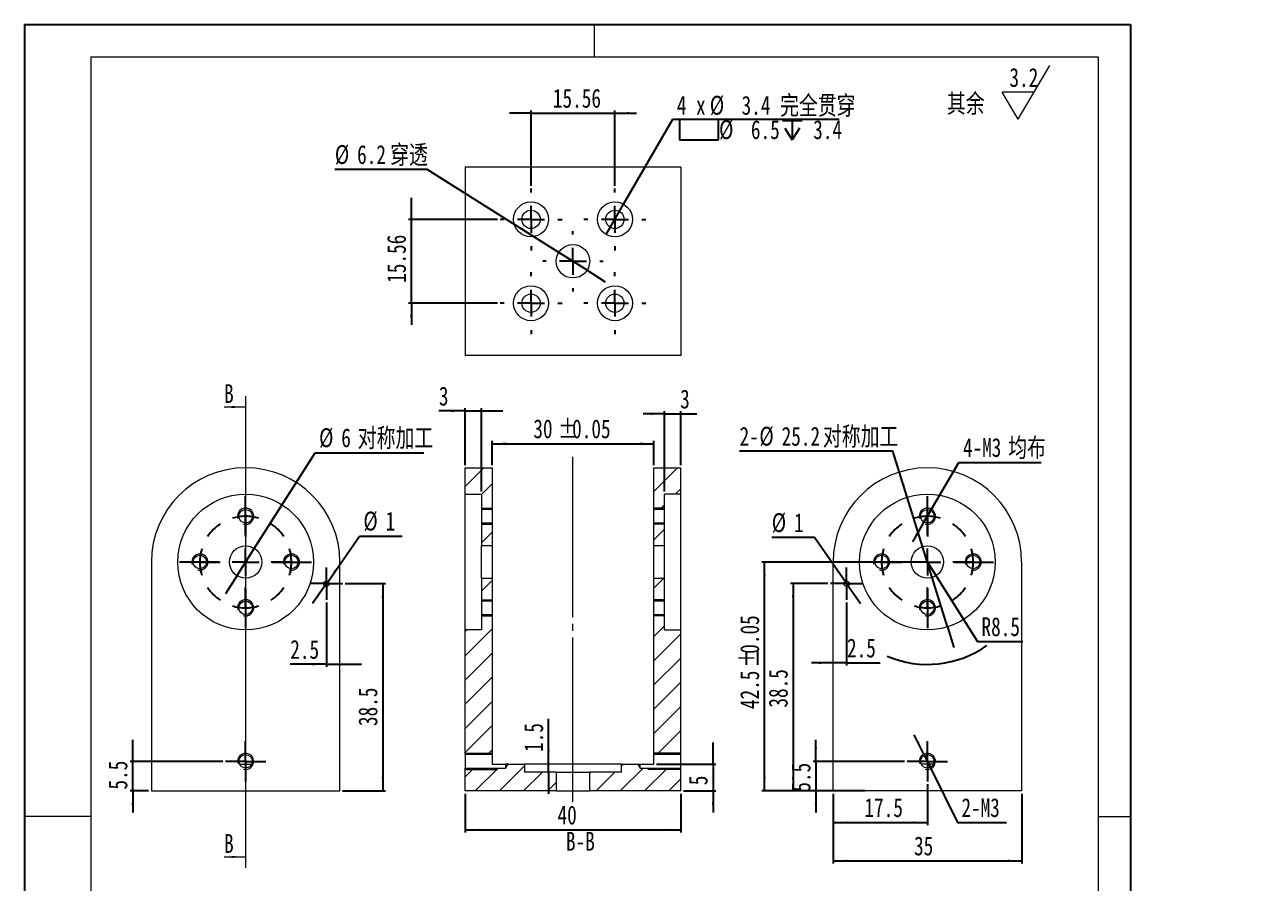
# Model space of a CAD drawing. Header units: millimetres. Extents: x 2 to 230, y 2 to 296.
# Drawn here: x 2.5 to 229.5, y 136.3 to 295.8 of the extents above; entities that cross this region are included whole.
import ezdxf

# ---------------------------------------------------------------- set-up
doc = ezdxf.new("R2010")
doc.units = ezdxf.units.MM
for name, pattern in [('SLD-中心线', [34.29, 30.48, -1.27, 1.27, -1.27]), ('SLD-实线', [0]), ('SLD-虚线', [1.905, 1.27, -0.635])]:
    doc.linetypes.add(name, pattern=pattern)
doc.layers.add('图框', color=7, linetype='SLD-实线')
doc.layers.add('标注层', color=96, linetype='SLD-实线')
doc.layers.add('粗实线', color=7, linetype='SLD-实线', lineweight=15)
doc.styles.add('SLDTEXTSTYLE0', font='HYSWLONGFANGSONG.TTF', dxfattribs={"bigfont": 'bigfont'})
doc.styles.add('SLDTEXTSTYLE3', font='HYSWLONGFANGSONG.TTF')
doc.dimstyles.new('SLDDIMSTYLE0', dxfattribs={"dimtxt": 3.5, "dimasz": 2.6, "dimexe": 0, "dimexo": 0.0625, "dimgap": 0.875, "dimtad": 1, "dimdec": 3, "dimrnd": 1e-09, "dimzin": 12, "dimdsep": 46, "dimtxsty": 'SLDTEXTSTYLE3', "dimsah": 1, "dimcen": 0.09, "dimadec": 0, "dimazin": 3, "dimtfac": 1, "dimtdec": 3, "dimtmove": 0, "dimatfit": 0, "dimfxl": 0, "dimfrac": 2, "dimtolj": 1, "dimtzin": 12, "dimarcsym": 0})
doc.dimstyles.new('SLDDIMSTYLE1', dxfattribs={"dimtxt": 3.5, "dimasz": 2.6, "dimexe": 0, "dimexo": 0.0625, "dimgap": 0.875, "dimtad": 0, "dimtih": 1, "dimtoh": 1, "dimdec": 3, "dimrnd": 1e-09, "dimzin": 12, "dimdsep": 46, "dimtxsty": 'SLDTEXTSTYLE3', "dimsah": 1, "dimcen": 0, "dimadec": 0, "dimazin": 3, "dimtfac": 1, "dimtdec": 3, "dimtmove": 0, "dimatfit": 3, "dimfxl": 0, "dimfrac": 2, "dimtolj": 1, "dimtzin": 12, "dimarcsym": 0})
doc.dimstyles.new('SLDDIMSTYLE2', dxfattribs={"dimtxt": 3.5, "dimasz": 2.6, "dimexe": 0, "dimexo": 0.0625, "dimgap": 0.875, "dimtad": 0, "dimtih": 1, "dimtoh": 1, "dimdec": 3, "dimrnd": 1e-09, "dimzin": 12, "dimdsep": 46, "dimtxsty": 'SLDTEXTSTYLE3', "dimsah": 1, "dimcen": 0, "dimadec": 0, "dimazin": 3, "dimtfac": 1, "dimtdec": 3, "dimtmove": 0, "dimatfit": 3, "dimfxl": 0, "dimfrac": 2, "dimtolj": 1, "dimtzin": 12, "dimarcsym": 0})
doc.dimstyles.new('SLDDIMSTYLE3', dxfattribs={"dimtxt": 3.5, "dimasz": 2.6, "dimexe": 0, "dimexo": 0.0625, "dimgap": 0.875, "dimtad": 1, "dimdec": 3, "dimrnd": 1e-09, "dimzin": 12, "dimdsep": 46, "dimtxsty": 'SLDTEXTSTYLE3', "dimsah": 1, "dimcen": 0.09, "dimadec": 0, "dimazin": 3, "dimtfac": 1, "dimtdec": 3, "dimtofl": 0, "dimtmove": 0, "dimatfit": 3, "dimfxl": 0, "dimfrac": 2, "dimtolj": 1, "dimtzin": 12, "dimarcsym": 0})
doc.dimstyles.new('SLDDIMSTYLE4', dxfattribs={"dimtxt": 3.5, "dimasz": 2.6, "dimexe": 0, "dimexo": 0.0625, "dimgap": 0.875, "dimtad": 0, "dimtih": 1, "dimtoh": 1, "dimdec": 0, "dimrnd": 1e-09, "dimzin": 12, "dimdsep": 46, "dimtxsty": 'SLDTEXTSTYLE3', "dimblk1": 'NONE', "dimsah": 1, "dimcen": 0, "dimadec": 0, "dimazin": 3, "dimtfac": 1, "dimtdec": 3, "dimtmove": 0, "dimatfit": 3, "dimldrblk": 'NONE', "dimfxl": 0, "dimfrac": 2, "dimtolj": 1, "dimtzin": 12, "dimarcsym": 0})
doc.dimstyles.new('SLDDIMSTYLE5', dxfattribs={"dimtxt": 3.5, "dimasz": 2.6, "dimexe": 0, "dimexo": 0.0625, "dimgap": 0.875, "dimtad": 1, "dimrnd": 1e-09, "dimzin": 12, "dimdsep": 46, "dimtxsty": 'SLDTEXTSTYLE3', "dimsah": 1, "dimcen": 0.09, "dimadec": 0, "dimazin": 3, "dimtfac": 1, "dimtmove": 0, "dimatfit": 0, "dimfxl": 0, "dimfrac": 2, "dimtolj": 1, "dimtzin": 12, "dimarcsym": 0})
doc.dimstyles.new('SLDDIMSTYLE6', dxfattribs={"dimtxt": 3.5, "dimasz": 2.6, "dimexe": 0, "dimexo": 0.0625, "dimgap": 0.875, "dimtad": 0, "dimtih": 1, "dimtoh": 1, "dimdec": 3, "dimrnd": 1e-09, "dimzin": 12, "dimdsep": 46, "dimtxsty": 'SLDTEXTSTYLE3', "dimsah": 1, "dimcen": 0, "dimadec": 0, "dimazin": 3, "dimtfac": 1, "dimtdec": 3, "dimtmove": 0, "dimatfit": 3, "dimfxl": 0, "dimfrac": 2, "dimtolj": 1, "dimtzin": 12, "dimarcsym": 0})
doc.dimstyles.new('SLDDIMSTYLE7', dxfattribs={"dimtxt": 3.5, "dimasz": 2.6, "dimexe": 0, "dimexo": 0.0625, "dimgap": 0.875, "dimtad": 0, "dimtih": 1, "dimtoh": 1, "dimdec": 3, "dimrnd": 1e-09, "dimzin": 12, "dimdsep": 46, "dimtxsty": 'SLDTEXTSTYLE3', "dimsah": 1, "dimcen": 0, "dimadec": 0, "dimazin": 3, "dimtfac": 1, "dimtdec": 3, "dimtofl": 0, "dimtmove": 0, "dimatfit": 3, "dimfxl": 0, "dimfrac": 2, "dimtolj": 1, "dimtzin": 12, "dimarcsym": 0})

# ---------------------------------------------------------------- blocks, each defined once
blk = doc.blocks.new('SW_SFSYMBOL_0')
at = {"color": 0, "linetype": 'SLD-实线', "lineweight": 0}
for p, q in [((1.61, -5), (7.51, 5)), ((1.61, -5), (-1.34, 0)), ((4.56, 0), (-1.34, 0))]:
    blk.add_line(p, q, dxfattribs=at)
at = {"color": 0, "linetype": 'Continuous', "lineweight": 0, "insert": (0, 4.51), "char_height": 3.5, "attachment_point": 1, "style": 'SLDTEXTSTYLE3'}
blk.add_mtext('3.2', dxfattribs=at)
blk = doc.blocks.new('_D')
at = {"layer": '标注层'}
for p, q in [((22.6, 159.01), (22.6, 163.01)), ((39.3, 159.01), (22.1, 159.01)), ((22.6, 153.51), (22.6, 159.01)), ((25.55, 153.51), (22.1, 153.51)), ((22.6, 153.51), (22.6, 149.51))]:
    blk.add_line(p, q, dxfattribs=at)
for points in [[(22.6, 159.01), (22.8, 161.61), (22.4, 161.61)], [(22.6, 153.51), (22.4, 150.91), (22.8, 150.91)]]:
    blk.add_solid(points, dxfattribs=at)
at = {"layer": '标注层', "insert": (18.09, 153.77, 0.1), "char_height": 3.5, "attachment_point": 1, "rotation": 90, "style": 'SLDTEXTSTYLE3'}
blk.add_mtext('5.5', dxfattribs=at)
blk = doc.blocks.new('_D_1')
at = {"layer": '标注层'}
for p, q in [((45.16, 198.54), (56.44, 216.31)), ((56.44, 216.31), (76.61, 216.31)), ((41.95, 193.48), (45.16, 198.54)), ((41.95, 193.48), (39.8, 190.1))]:
    blk.add_line(p, q, dxfattribs=at)
for points in [[(45.16, 198.54), (46.72, 200.63), (46.39, 200.84)], [(41.95, 193.48), (40.39, 191.39), (40.72, 191.17)]]:
    blk.add_solid(points, dxfattribs=at)
at = {"layer": '标注层', "char_height": 3.5, "attachment_point": 1}
for s, insert, style in [('%%c', (57.19, 220.84, 0.1), 'SLDTEXTSTYLE3'), ('6', (61.3, 220.83, 0.1), 'SLDTEXTSTYLE3'), ('对\\M+18FCC\\M+189C1\\M+18D48', (64.37, 220.83, 0.1), 'SLDTEXTSTYLE0')]:
    blk.add_mtext(s, dxfattribs=dict(at, insert=insert, style=style))
blk = doc.blocks.new('_D_2')
at = {"layer": '标注层'}
for p, q in [((58.84, 192.42), (64.66, 200.84)), ((64.66, 200.84), (72.6, 200.84)), ((58.27, 191.6), (55.99, 188.31)), ((58.27, 191.6), (58.84, 192.42))]:
    blk.add_line(p, q, dxfattribs=at)
for points in [[(58.84, 192.42), (60.48, 194.44), (60.15, 194.67)], [(58.27, 191.6), (56.63, 189.57), (56.95, 189.35)]]:
    blk.add_solid(points, dxfattribs=at)
at = {"layer": '标注层', "char_height": 3.5, "attachment_point": 1, "style": 'SLDTEXTSTYLE3'}
for s, insert in [('%%c', (65.41, 205.36, 0.1)), ('1', (69.53, 205.35, 0.1))]:
    blk.add_mtext(s, dxfattribs=dict(at, insert=insert))
blk = doc.blocks.new('_D_3')
at = {"layer": '标注层'}
for p, q in [((62.05, 192.01), (69.51, 192.01)), ((69.01, 192.01), (69.01, 153.51)), ((61.55, 153.51), (69.51, 153.51))]:
    blk.add_line(p, q, dxfattribs=at)
for points in [[(69.01, 192.01), (68.81, 189.41), (69.21, 189.41)], [(69.01, 153.51), (69.21, 156.11), (68.81, 156.11)]]:
    blk.add_solid(points, dxfattribs=at)
at = {"layer": '标注层', "insert": (64.49, 165.56, 0.1), "char_height": 3.5, "attachment_point": 1, "rotation": 90, "style": 'SLDTEXTSTYLE3'}
blk.add_mtext('38.5', dxfattribs=at)
blk = doc.blocks.new('_D_4')
at = {"layer": '标注层'}
for p, q in [((58.55, 188.51), (58.55, 176.53)), ((58.55, 177.03), (51.83, 177.03)), ((58.55, 177.03), (61.05, 177.03)), ((61.05, 177.03), (65.05, 177.03))]:
    blk.add_line(p, q, dxfattribs=at)
for points in [[(58.55, 177.03), (55.95, 177.23), (55.95, 176.83)], [(61.05, 177.03), (63.65, 176.83), (63.65, 177.23)]]:
    blk.add_solid(points, dxfattribs=at)
at = {"layer": '标注层', "insert": (51.83, 181.54, 0.1), "char_height": 3.5, "attachment_point": 1, "style": 'SLDTEXTSTYLE3'}
blk.add_mtext('2.5', dxfattribs=at)
blk = doc.blocks.new('SW_CENTERMARKSYMBOL_0')
at = {"layer": '标注层', "color": 0}
for p, q in [((-8.5, 11), (-8.5, 12.25)), ((-8.5, 5), (-8.5, 11)), ((-8.5, 8.5), (-8.5, 11)), ((-8.5, 8.5), (-8.5, 6)), ((-8.5, 6), (-8.5, 4.75)), ((-8.5, 0), (-8.5, 2.5)), ((-13.5, 0), (-19.5, 0)), ((-8.5, 0), (-11, 0)), ((-8.5, 0), (-8.5, -2.5)), ((-8.5, 0), (-6, 0)), ((-2.5, 0), (-3.75, 0)), ((-3.5, 0), (2.5, 0)), ((0, 0), (-2.5, 0)), ((0, 0), (2.5, 0)), ((2.5, 0), (3.75, 0)), ((-19.5, 0), (-20.75, 0)), ((-17, 0), (-19.5, 0)), ((-17, 0), (-14.5, 0)), ((-14.5, 0), (-13.25, 0)), ((-8.5, -6), (-8.5, -4.75)), ((-8.5, -5), (-8.5, -11)), ((-8.5, -8.5), (-8.5, -6)), ((-8.5, -8.5), (-8.5, -11)), ((-8.5, -11), (-8.5, -12.25))]:
    blk.add_line(p, q, dxfattribs=at)
for start, end in [(123.7034, 146.2966), (90, 106.8517), (73.1483, 90), (33.7034, 56.2966), (163.1483, 180), (0, 16.8517), (343.1483, 0), (180, 196.8517), (213.7034, 236.2966), (303.7034, 326.2966), (253.1483, 270), (270, 286.8517)]:
    blk.add_arc((-8.5, 0), 8.5, start, end, dxfattribs=at)
blk = doc.blocks.new('SW_CENTERMARKSYMBOL_1')
at = {"layer": '标注层', "color": 0}
for p, q in [((0, 2.5), (0, 3.75)), ((0, 0), (0, 2.5)), ((-2.5, 0), (-3.75, 0)), ((0, 0), (-2.5, 0)), ((0, 0), (0, -2.5)), ((0, 0), (2.5, 0)), ((2.5, 0), (3.75, 0)), ((0, -2.5), (0, -3.75))]:
    blk.add_line(p, q, dxfattribs=at)
blk = doc.blocks.new('SW_CENTERMARKSYMBOL_2')
at = {"layer": '标注层', "color": 0}
for p, q in [((0, 2.5), (0, 3)), ((0, 0), (0, 2.5)), ((-2.5, 0), (-3, 0)), ((0, 0), (-2.5, 0)), ((0, 0), (0, -2.5)), ((0, 0), (2.5, 0)), ((2.5, 0), (3, 0)), ((0, -2.5), (0, -3))]:
    blk.add_line(p, q, dxfattribs=at)
blk = doc.blocks.new('_D_5')
at = {"layer": '标注层'}
for p, q in [((84.31, 153.01), (84.31, 145.79)), ((124.31, 153.01), (124.31, 145.79)), ((84.31, 146.29), (124.31, 146.29))]:
    blk.add_line(p, q, dxfattribs=at)
for points in [[(84.31, 146.29), (86.91, 146.09), (86.91, 146.49)], [(124.31, 146.29), (121.71, 146.49), (121.71, 146.09)]]:
    blk.add_solid(points, dxfattribs=at)
at = {"layer": '标注层', "insert": (101.44, 150.8, 8.85), "char_height": 3.5, "attachment_point": 1, "style": 'SLDTEXTSTYLE3'}
blk.add_mtext('40', dxfattribs=at)
blk = doc.blocks.new('_D_6')
at = {"layer": '标注层'}
for p, q in [((99.77, 158.51), (99.77, 166.89)), ((99.77, 157.01), (99.77, 158.51)), ((99.77, 157.01), (99.77, 153.01))]:
    blk.add_line(p, q, dxfattribs=at)
for points in [[(99.77, 158.51), (99.97, 161.11), (99.57, 161.11)], [(99.77, 157.01), (99.57, 154.41), (99.97, 154.41)]]:
    blk.add_solid(points, dxfattribs=at)
at = {"layer": '标注层', "insert": (95.26, 160.76, 8.85), "char_height": 3.5, "attachment_point": 1, "rotation": 90, "style": 'SLDTEXTSTYLE3'}
blk.add_mtext('1.5', dxfattribs=at)
blk = doc.blocks.new('_D_7')
at = {"layer": '标注层'}
for p, q in [((89.31, 214.01), (89.31, 218.48)), ((89.31, 217.98), (119.31, 217.98)), ((119.31, 214.01), (119.31, 218.48))]:
    blk.add_line(p, q, dxfattribs=at)
for points in [[(89.31, 217.98), (91.91, 217.78), (91.91, 218.18)], [(119.31, 217.98), (116.71, 218.18), (116.71, 217.78)]]:
    blk.add_solid(points, dxfattribs=at)
at = {"layer": '标注层', "char_height": 3.5, "attachment_point": 1, "style": 'SLDTEXTSTYLE3'}
for s, insert in [('%%p', (101.55, 222.5, 8.85)), ('30', (96.95, 222.49, 8.85)), ('0.05', (104.15, 222.49, 8.85))]:
    blk.add_mtext(s, dxfattribs=dict(at, insert=insert))
blk = doc.blocks.new('_D_8')
at = {"layer": '标注层'}
for p, q in [((121.31, 223.51), (117.31, 223.51)), ((121.31, 209.11), (121.31, 224.01)), ((121.31, 223.51), (124.31, 223.51)), ((124.31, 214.01), (124.31, 224.01)), ((124.31, 223.51), (127.27, 223.51))]:
    blk.add_line(p, q, dxfattribs=at)
for points in [[(121.31, 223.51), (118.71, 223.71), (118.71, 223.31)], [(124.31, 223.51), (126.91, 223.31), (126.91, 223.71)]]:
    blk.add_solid(points, dxfattribs=at)
at = {"layer": '标注层', "insert": (124.2, 228.02, 8.85), "char_height": 3.5, "attachment_point": 1, "style": 'SLDTEXTSTYLE3'}
blk.add_mtext('3', dxfattribs=at)
blk = doc.blocks.new('_D_9')
at = {"layer": '标注层'}
for p, q in [((130.3, 158.51), (130.3, 162.51)), ((119.81, 158.51), (130.8, 158.51)), ((130.3, 158.51), (130.3, 153.51)), ((124.81, 153.51), (130.8, 153.51)), ((130.3, 153.51), (130.3, 149.51))]:
    blk.add_line(p, q, dxfattribs=at)
for points in [[(130.3, 158.51), (130.5, 161.11), (130.1, 161.11)], [(130.3, 153.51), (130.1, 150.91), (130.5, 150.91)]]:
    blk.add_solid(points, dxfattribs=at)
at = {"layer": '标注层', "insert": (125.79, 154.58, 8.85), "char_height": 3.5, "attachment_point": 1, "rotation": 90, "style": 'SLDTEXTSTYLE3'}
blk.add_mtext('5', dxfattribs=at)
blk = doc.blocks.new('_D_10')
at = {"layer": '标注层'}
for p, q in [((84.31, 224.05), (79.42, 224.05)), ((84.31, 214.01), (84.31, 224.55)), ((84.31, 224.05), (87.31, 224.05)), ((87.31, 209.11), (87.31, 224.55)), ((87.31, 224.05), (91.31, 224.05))]:
    blk.add_line(p, q, dxfattribs=at)
for points in [[(84.31, 224.05), (81.71, 224.25), (81.71, 223.85)], [(87.31, 224.05), (89.91, 223.85), (89.91, 224.25)]]:
    blk.add_solid(points, dxfattribs=at)
at = {"layer": '标注层', "insert": (79.42, 228.56, 8.85), "char_height": 3.5, "attachment_point": 1, "style": 'SLDTEXTSTYLE3'}
blk.add_mtext('3', dxfattribs=at)
blk = doc.blocks.new('SW_SYMBOL_HOLE_SPOT')
at = {"layer": '标注层', "color": 0}
for p, q in [((0, 875), (0, 75)), ((1600, 75), (1600, 875)), ((0, 75), (1600, 75))]:
    blk.add_line(p, q, dxfattribs=at)
blk = doc.blocks.new('SW_SYMBOL_HOLE_DEPTH')
at = {"layer": '标注层', "color": 0}
for p, q in [((0, 875), (800, 875)), ((100, 555), (400, 75)), ((400, 875), (400, 75)), ((700, 555), (400, 75))]:
    blk.add_line(p, q, dxfattribs=at)
blk = doc.blocks.new('_D_12')
at = {"layer": '标注层'}
for p, q in [((113.71, 262.43), (122.83, 278.24)), ((122.83, 278.24), (153.73, 278.24)), ((110.46, 256.8), (113.71, 262.43))]:
    blk.add_line(p, q, dxfattribs=at)
blk.add_solid([(113.71, 262.43), (115.18, 264.58), (114.83, 264.78)], dxfattribs=at)
at = {"layer": '标注层', "xscale": 0.004511737089201878, "yscale": 0.004511737089201878, "zscale": 0.004511737089201878}
for name, p in [('SW_SYMBOL_HOLE_SPOT', (124.07, 274.03)), ('SW_SYMBOL_HOLE_DEPTH', (143.21, 274.03))]:
    blk.add_blockref(name, p, dxfattribs=at)
at = {"layer": '标注层', "char_height": 3.5, "attachment_point": 1}
for s, insert, style in [('4 x ', (123.58, 282.54, 8.85), 'SLDTEXTSTYLE3'), ('%%c', (129.71, 282.55, 8.85), 'SLDTEXTSTYLE3'), (' 3.4 \\M+18AAE\\M+19153贯\\M+190FA', (133.82, 282.54, 8.85), 'SLDTEXTSTYLE0'), ('%%c', (131.43, 278.04, 8.85), 'SLDTEXTSTYLE3'), (' 6.5 ', (135.55, 278.02, 8.85), 'SLDTEXTSTYLE3'), (' 3.4', (147.11, 278.02, 8.85), 'SLDTEXTSTYLE3')]:
    blk.add_mtext(s, dxfattribs=dict(at, insert=insert, style=style))
blk = doc.blocks.new('_NONE')
blk = doc.blocks.new('_D_13')
at = {"layer": '标注层'}
for p, q in [((96.53, 279.34), (92.53, 279.34)), ((96.53, 265.87), (96.53, 279.84)), ((96.53, 279.34), (112.08, 279.34)), ((112.08, 265.87), (112.08, 279.84)), ((112.08, 279.34), (116.08, 279.34))]:
    blk.add_line(p, q, dxfattribs=at)
for points in [[(96.53, 279.34), (93.93, 279.54), (93.93, 279.14)], [(112.08, 279.34), (114.68, 279.14), (114.68, 279.54)]]:
    blk.add_solid(points, dxfattribs=at)
at = {"layer": '标注层', "insert": (100.58, 283.85, 8.85), "char_height": 3.5, "attachment_point": 1, "style": 'SLDTEXTSTYLE3'}
blk.add_mtext('15.56', dxfattribs=at)
blk = doc.blocks.new('_D_14')
at = {"layer": '标注层'}
for p, q in [((74.31, 259.62), (74.31, 263.62)), ((90.28, 259.62), (73.81, 259.62)), ((74.31, 244.06), (74.31, 259.62)), ((90.28, 244.06), (73.81, 244.06)), ((74.31, 244.06), (74.31, 240.06))]:
    blk.add_line(p, q, dxfattribs=at)
for points in [[(74.31, 259.62), (74.51, 262.22), (74.11, 262.22)], [(74.31, 244.06), (74.11, 241.46), (74.51, 241.46)]]:
    blk.add_solid(points, dxfattribs=at)
at = {"layer": '标注层', "insert": (69.79, 247.84, 8.85), "char_height": 3.5, "attachment_point": 1, "rotation": 90, "style": 'SLDTEXTSTYLE3'}
blk.add_mtext('15.56', dxfattribs=at)
blk = doc.blocks.new('_D_15')
at = {"layer": '标注层'}
for p, q in [((77.24, 268.88), (60.12, 268.88)), ((101.68, 253.49), (77.24, 268.88)), ((106.93, 250.19), (101.68, 253.49)), ((106.93, 250.19), (110.31, 248.05))]:
    blk.add_line(p, q, dxfattribs=at)
for points in [[(101.68, 253.49), (99.59, 255.04), (99.38, 254.71)], [(106.93, 250.19), (109.02, 248.63), (109.24, 248.97)]]:
    blk.add_solid(points, dxfattribs=at)
at = {"layer": '标注层', "char_height": 3.5, "attachment_point": 1}
for s, insert, style in [('%%c', (60.12, 273.41, 8.85), 'SLDTEXTSTYLE3'), ('6.2', (64.24, 273.4, 8.85), 'SLDTEXTSTYLE3'), ('\\M+190FA\\M+193A7', (70.37, 273.4, 8.85), 'SLDTEXTSTYLE0')]:
    blk.add_mtext(s, dxfattribs=dict(at, insert=insert, style=style))
blk = doc.blocks.new('SW_CENTERMARKSYMBOL_8')
at = {"layer": '标注层', "color": 0}
for p, q in [((0, 5), (0, 5.6)), ((0, 0), (0, 2.5)), ((-5, 0), (-5.6, 0)), ((0, 0), (-2.5, 0)), ((0, 0), (0, -2.5)), ((0, 0), (2.5, 0)), ((5, 0), (5.6, 0)), ((0, -5), (0, -5.6))]:
    blk.add_line(p, q, dxfattribs=at)
blk = doc.blocks.new('SW_CENTERMARKSYMBOL_9')
at = {"layer": '标注层', "color": 0}
for p, q in [((0, 5), (0, 5.75)), ((0, 0), (0, 2.5)), ((-5, 0), (-5.75, 0)), ((0, 0), (-2.5, 0)), ((0, 0), (0, -2.5)), ((0, 0), (2.5, 0)), ((5, 0), (5.75, 0)), ((0, -5), (0, -5.75))]:
    blk.add_line(p, q, dxfattribs=at)
blk = doc.blocks.new('SW_CENTERMARKSYMBOL_10')
at = {"layer": '标注层', "color": 0}
for p, q in [((0, 5), (0, 5.75)), ((0, 0), (0, 2.5)), ((-5, 0), (-5.75, 0)), ((0, 0), (-2.5, 0)), ((0, 0), (0, -2.5)), ((0, 0), (2.5, 0)), ((5, 0), (5.75, 0)), ((0, -5), (0, -5.75))]:
    blk.add_line(p, q, dxfattribs=at)
blk = doc.blocks.new('SW_CENTERMARKSYMBOL_11')
at = {"layer": '标注层', "color": 0}
for p, q in [((0, 5), (0, 5.75)), ((0, 0), (0, 2.5)), ((-5, 0), (-5.75, 0)), ((0, 0), (-2.5, 0)), ((0, 0), (0, -2.5)), ((0, 0), (2.5, 0)), ((5, 0), (5.75, 0)), ((0, -5), (0, -5.75))]:
    blk.add_line(p, q, dxfattribs=at)
blk = doc.blocks.new('SW_CENTERMARKSYMBOL_12')
at = {"layer": '标注层', "color": 0}
for p, q in [((0, 5), (0, 5.75)), ((0, 0), (0, 2.5)), ((-5, 0), (-5.75, 0)), ((0, 0), (-2.5, 0)), ((0, 0), (0, -2.5)), ((0, 0), (2.5, 0)), ((5, 0), (5.75, 0)), ((0, -5), (0, -5.75))]:
    blk.add_line(p, q, dxfattribs=at)
blk = doc.blocks.new('_D_16')
at = {"layer": '标注层'}
for p, q in [((149.39, 159.01), (149.39, 163.01)), ((165.84, 159.01), (148.89, 159.01)), ((149.39, 159.01), (149.39, 153.51)), ((152.09, 153.51), (148.89, 153.51)), ((149.39, 153.51), (149.39, 149.51))]:
    blk.add_line(p, q, dxfattribs=at)
for points in [[(149.39, 159.01), (149.59, 161.61), (149.19, 161.61)], [(149.39, 153.51), (149.19, 150.91), (149.59, 150.91)]]:
    blk.add_solid(points, dxfattribs=at)
at = {"layer": '标注层', "insert": (144.88, 153.38, 0.1), "char_height": 3.5, "attachment_point": 1, "rotation": 90, "style": 'SLDTEXTSTYLE3'}
blk.add_mtext('5.5', dxfattribs=at)
blk = doc.blocks.new('_D_17')
at = {"layer": '标注层'}
for p, q in [((170.09, 154.76), (170.09, 147.16)), ((152.59, 153.01), (152.59, 147.16)), ((152.59, 147.66), (170.09, 147.66))]:
    blk.add_line(p, q, dxfattribs=at)
for points in [[(152.59, 147.66), (155.19, 147.46), (155.19, 147.86)], [(170.09, 147.66), (167.49, 147.86), (167.49, 147.46)]]:
    blk.add_solid(points, dxfattribs=at)
at = {"layer": '标注层', "insert": (158.41, 152.17, 0.1), "char_height": 3.5, "attachment_point": 1, "style": 'SLDTEXTSTYLE3'}
blk.add_mtext('17.5', dxfattribs=at)
blk = doc.blocks.new('_D_18')
at = {"layer": '标注层'}
for p, q in [((152.59, 153.01), (152.59, 140.05)), ((187.59, 153.01), (187.59, 140.05)), ((152.59, 140.55), (187.59, 140.55))]:
    blk.add_line(p, q, dxfattribs=at)
for points in [[(152.59, 140.55), (155.19, 140.35), (155.19, 140.75)], [(187.59, 140.55), (184.99, 140.75), (184.99, 140.35)]]:
    blk.add_solid(points, dxfattribs=at)
at = {"layer": '标注层', "insert": (167.61, 145.06, 0.1), "char_height": 3.5, "attachment_point": 1, "style": 'SLDTEXTSTYLE3'}
blk.add_mtext('35', dxfattribs=at)
blk = doc.blocks.new('_D_19')
at = {"layer": '标注层'}
for p, q in [((170.85, 205.8), (175.95, 214.51)), ((175.95, 214.51), (191.22, 214.51)), ((169.33, 203.21), (170.85, 205.8)), ((169.33, 203.21), (167.31, 199.76))]:
    blk.add_line(p, q, dxfattribs=at)
for points in [[(170.85, 205.8), (172.33, 207.95), (171.99, 208.15)], [(169.33, 203.21), (167.84, 201.07), (168.19, 200.87)]]:
    blk.add_solid(points, dxfattribs=at)
at = {"layer": '标注层', "char_height": 3.5, "attachment_point": 1}
for s, insert, style in [('4-M', (176.7, 219.02, 0.1), 'SLDTEXTSTYLE3'), ('3', (182.02, 219.02, 0.1), 'SLDTEXTSTYLE3'), ('\\M+18BCF\\M+1957A', (185.09, 219.02, 0.1), 'SLDTEXTSTYLE0')]:
    blk.add_mtext(s, dxfattribs=dict(at, insert=insert, style=style))
blk = doc.blocks.new('_D_20')
at = {"layer": '标注层'}
for p, q in [((170.09, 196.01), (174.61, 188.81)), ((174.61, 188.81), (179.38, 181.24)), ((179.38, 181.24), (187.79, 181.24))]:
    blk.add_line(p, q, dxfattribs=at)
blk.add_arc((170.09, 196.01), 19.01, 246.891, 305.5448, dxfattribs=at)
blk.add_solid([(174.61, 188.81), (175.83, 186.51), (176.17, 186.72)], dxfattribs=at)
at = {"layer": '标注层', "insert": (180.13, 185.76, 0.1), "char_height": 3.5, "attachment_point": 1, "style": 'SLDTEXTSTYLE3'}
blk.add_mtext('R8.5', dxfattribs=at)
blk = doc.blocks.new('_D_21')
at = {"layer": '标注层'}
for p, q in [((169.59, 196.01), (139.36, 196.01)), ((139.86, 153.51), (139.86, 196.01)), ((158.56, 153.51), (139.36, 153.51))]:
    blk.add_line(p, q, dxfattribs=at)
for points in [[(139.86, 196.01), (139.66, 193.41), (140.06, 193.41)], [(139.86, 153.51), (140.06, 156.11), (139.66, 156.11)]]:
    blk.add_solid(points, dxfattribs=at)
at = {"layer": '标注层', "char_height": 3.5, "attachment_point": 1, "rotation": 90, "style": 'SLDTEXTSTYLE3'}
for s, insert in [('0.05', (135.35, 178.98, 0.1)), ('%%p', (135.34, 176.38, 0.1)), ('42.5', (135.35, 168.71, 0.1))]:
    blk.add_mtext(s, dxfattribs=dict(at, insert=insert))
blk = doc.blocks.new('_D_22')
at = {"layer": '标注层'}
for p, q in [((163.69, 216.59), (135.22, 216.59)), ((166.35, 208.04), (163.69, 216.59)), ((173.83, 183.98), (166.35, 208.04)), ((173.83, 183.98), (175.01, 180.16))]:
    blk.add_line(p, q, dxfattribs=at)
for points in [[(166.35, 208.04), (165.77, 210.58), (165.39, 210.46)], [(173.83, 183.98), (174.41, 181.43), (174.79, 181.55)]]:
    blk.add_solid(points, dxfattribs=at)
at = {"layer": '标注层', "char_height": 3.5, "attachment_point": 1}
for s, insert, style in [('2-', (135.22, 221.1, 0.1), 'SLDTEXTSTYLE3'), ('%%c', (138.91, 221.12, 0.1), 'SLDTEXTSTYLE3'), ('25.2', (143.03, 221.1, 0.1), 'SLDTEXTSTYLE3'), ('对\\M+18FCC\\M+189C1\\M+18D48', (150.7, 221.1, 0.1), 'SLDTEXTSTYLE0')]:
    blk.add_mtext(s, dxfattribs=dict(at, insert=insert, style=style))
blk = doc.blocks.new('_D_23')
at = {"layer": '标注层'}
for p, q in [((169.43, 160.35), (167.66, 163.95)), ((169.43, 160.35), (170.75, 157.66)), ((170.75, 157.66), (175.66, 147.66)), ((175.66, 147.66), (184.8, 147.66))]:
    blk.add_line(p, q, dxfattribs=at)
for points in [[(169.43, 160.35), (168.46, 162.78), (168.1, 162.6)], [(170.75, 157.66), (171.72, 155.24), (172.07, 155.42)]]:
    blk.add_solid(points, dxfattribs=at)
at = {"layer": '标注层', "char_height": 3.5, "attachment_point": 1, "style": 'SLDTEXTSTYLE3'}
for s, insert in [('2-M', (176.41, 152.17, 0.1)), ('3', (181.74, 152.17, 0.1))]:
    blk.add_mtext(s, dxfattribs=dict(at, insert=insert))
blk = doc.blocks.new('_D_24')
at = {"layer": '标注层'}
for p, q in [((151.59, 192.01), (144.66, 192.01)), ((145.16, 192.01), (145.16, 153.51)), ((152.09, 153.51), (144.66, 153.51))]:
    blk.add_line(p, q, dxfattribs=at)
for points in [[(145.16, 192.01), (144.96, 189.41), (145.36, 189.41)], [(145.16, 153.51), (145.36, 156.11), (144.96, 156.11)]]:
    blk.add_solid(points, dxfattribs=at)
at = {"layer": '标注层', "insert": (140.65, 168.98, 0.1), "char_height": 3.5, "attachment_point": 1, "rotation": 90, "style": 'SLDTEXTSTYLE3'}
blk.add_mtext('38.5', dxfattribs=at)
blk = doc.blocks.new('_D_25')
at = {"layer": '标注层'}
for p, q in [((155.09, 188.51), (155.09, 176.78)), ((152.59, 177.28), (148.59, 177.28)), ((155.09, 177.28), (152.59, 177.28)), ((155.09, 177.28), (161.3, 177.28))]:
    blk.add_line(p, q, dxfattribs=at)
for points in [[(152.59, 177.28), (149.99, 177.48), (149.99, 177.08)], [(155.09, 177.28), (157.69, 177.08), (157.69, 177.48)]]:
    blk.add_solid(points, dxfattribs=at)
at = {"layer": '标注层', "insert": (155.17, 181.8, 0.1), "char_height": 3.5, "attachment_point": 1, "style": 'SLDTEXTSTYLE3'}
blk.add_mtext('2.5', dxfattribs=at)
blk = doc.blocks.new('_D_26')
at = {"layer": '标注层'}
for p, q in [((149.14, 200.55), (141.21, 200.55)), ((154.8, 192.42), (149.14, 200.55)), ((155.37, 191.6), (154.8, 192.42)), ((155.37, 191.6), (157.66, 188.31))]:
    blk.add_line(p, q, dxfattribs=at)
for points in [[(154.8, 192.42), (153.48, 194.67), (153.15, 194.44)], [(155.37, 191.6), (156.69, 189.35), (157.02, 189.58)]]:
    blk.add_solid(points, dxfattribs=at)
at = {"layer": '标注层', "char_height": 3.5, "attachment_point": 1, "style": 'SLDTEXTSTYLE3'}
for s, insert in [('%%c', (141.21, 205.08, 0.1)), ('1', (145.33, 205.06, 0.1))]:
    blk.add_mtext(s, dxfattribs=dict(at, insert=insert))
blk = doc.blocks.new('SW_CENTERMARKSYMBOL_13')
at = {"layer": '标注层', "color": 0}
for p, q in [((8.5, 11), (8.5, 12.25)), ((8.5, 5), (8.5, 11)), ((8.5, 8.5), (8.5, 11)), ((8.5, 8.5), (8.5, 6)), ((8.5, 6), (8.5, 4.75)), ((8.5, 0), (8.5, 2.5)), ((-2.5, 0), (-3.75, 0)), ((0, 0), (-2.5, 0)), ((3.5, 0), (-2.5, 0)), ((0, 0), (2.5, 0)), ((2.5, 0), (3.75, 0)), ((8.5, 0), (6, 0)), ((8.5, 0), (11, 0)), ((8.5, 0), (8.5, -2.5)), ((13.5, 0), (19.5, 0)), ((14.5, 0), (13.25, 0)), ((17, 0), (14.5, 0)), ((17, 0), (19.5, 0)), ((19.5, 0), (20.75, 0)), ((8.5, -6), (8.5, -4.75)), ((8.5, -5), (8.5, -11)), ((8.5, -8.5), (8.5, -6)), ((8.5, -8.5), (8.5, -11)), ((8.5, -11), (8.5, -12.25))]:
    blk.add_line(p, q, dxfattribs=at)
for start, end in [(123.7034, 146.2966), (90, 106.8517), (73.1483, 90), (33.7034, 56.2966), (163.1483, 180), (360, 16.8517), (180, 196.8517), (343.1483, 360), (213.7034, 236.2966), (303.7034, 326.2966), (253.1483, 270), (270, 286.8517)]:
    blk.add_arc((8.5, 0), 8.5, start, end, dxfattribs=at)
blk = doc.blocks.new('SW_CENTERMARKSYMBOL_14')
at = {"layer": '标注层', "color": 0}
for p, q in [((0, 2.5), (0, 3.75)), ((0, 0), (0, 2.5)), ((-2.5, 0), (-3.75, 0)), ((0, 0), (-2.5, 0)), ((0, 0), (2.5, 0)), ((0, 0), (0, -2.5)), ((2.5, 0), (3.75, 0)), ((0, -2.5), (0, -3.75))]:
    blk.add_line(p, q, dxfattribs=at)
blk = doc.blocks.new('SW_CENTERMARKSYMBOL_15')
at = {"layer": '标注层', "color": 0}
for p, q in [((0, 2.5), (0, 3)), ((0, 0), (0, 2.5)), ((-2.5, 0), (-3, 0)), ((0, 0), (-2.5, 0)), ((0, 0), (2.5, 0)), ((0, 0), (0, -2.5)), ((2.5, 0), (3, 0)), ((0, -2.5), (0, -3))]:
    blk.add_line(p, q, dxfattribs=at)

msp = doc.modelspace()

# ---------------------------------------------------------------- hatches: boundary and pattern name
at = {"linetype": 'SLD-实线', "lineweight": 0}
h = msp.add_hatch(dxfattribs=at)
h.set_pattern_fill('ANSI31', style=0)
h.paths.add_polyline_path([(84.3066, 213.5082), (84.3066, 208.6082), (87.3066, 208.6082), (87.3066, 205.7582), (89.3066, 205.7582), (89.3066, 213.5082)], flags=0)
h = msp.add_hatch(dxfattribs=at)
h.set_pattern_fill('ANSI31', style=0)
h.paths.add_polyline_path([(124.3066, 213.5082), (119.3066, 213.5082), (119.3066, 205.7582), (121.3066, 205.7582), (121.3066, 208.6082), (124.3066, 208.6082)], flags=0)
h = msp.add_hatch(dxfattribs=at)
h.set_pattern_fill('ANSI31', style=0)
h.paths.add_polyline_path([(87.3066, 199.0082), (89.3066, 199.0082), (89.3066, 203.2582), (87.3066, 203.2582)], flags=0)
h = msp.add_hatch(dxfattribs=at)
h.set_pattern_fill('ANSI31', style=0)
h.paths.add_polyline_path([(119.3066, 199.0082), (121.3066, 199.0082), (121.3066, 203.2582), (119.3066, 203.2582)], flags=0)
h = msp.add_hatch(dxfattribs=at)
h.set_pattern_fill('ANSI31', style=0)
h.paths.add_polyline_path([(89.3066, 193.0082), (87.3066, 193.0082), (87.3066, 188.7582), (89.3066, 188.7582)], flags=0)
h = msp.add_hatch(dxfattribs=at)
h.set_pattern_fill('ANSI31', style=0)
h.paths.add_polyline_path([(121.3066, 193.0082), (119.3066, 193.0082), (119.3066, 188.7582), (121.3066, 188.7582)], flags=0)
h = msp.add_hatch(dxfattribs=at)
h.set_pattern_fill('ANSI31', style=0)
h.paths.add_polyline_path([(89.3066, 186.2582), (87.3066, 186.2582), (87.3066, 183.4082), (84.3066, 183.4082), (84.3066, 160.2582), (89.3066, 160.2582)], flags=0)
h = msp.add_hatch(dxfattribs=at)
h.set_pattern_fill('ANSI31', style=0)
h.paths.add_polyline_path([(124.3066, 183.4082), (121.3066, 183.4082), (121.3066, 186.2582), (119.3066, 186.2582), (119.3066, 160.2582), (124.3066, 160.2582)], flags=0)
h = msp.add_hatch(dxfattribs=at)
h.set_pattern_fill('ANSI31', style=0)
h.paths.add_polyline_path([(101.2066, 153.5082), (101.2066, 157.0082), (95.3066, 157.0082), (95.3066, 158.5082), (92.2572, 158.5082), (91.8066, 157.7582), (84.3066, 157.7582), (84.3066, 153.5082)], flags=0)
h = msp.add_hatch(dxfattribs=at)
h.set_pattern_fill('ANSI31', style=0)
h.paths.add_polyline_path([(113.3066, 158.5082), (113.3066, 157.0082), (107.4066, 157.0082), (107.4066, 153.5082), (124.3066, 153.5082), (124.3066, 157.7582), (116.8066, 157.7582), (116.3559, 158.5082)], flags=0)

# ---------------------------------------------------------------- linework, layer by layer
at = {"color": 7, "linetype": 'SLD-实线', "lineweight": 15}
for p, q in [((124.3066, 269.338), (84.3066, 269.338)), ((84.3066, 269.338), (84.3066, 234.338)), ((124.3066, 269.338), (124.3066, 234.338)), ((124.3066, 234.338), (84.3066, 234.338)), ((84.3066, 213.5082), (89.3066, 213.5082)), ((84.3066, 208.6082), (84.3066, 213.5082)), ((89.3066, 213.5082), (89.3066, 205.7582)), ((119.3066, 213.5082), (124.3066, 213.5082)), ((119.3066, 205.7582), (119.3066, 213.5082)), ((124.3066, 208.6082), (124.3066, 213.5082)), ((84.3066, 208.6082), (87.3066, 208.6082)), ((84.3066, 183.4082), (84.3066, 208.6082)), ((87.3066, 208.6082), (87.3066, 205.7582)), ((124.3066, 208.6082), (121.3066, 208.6082)), ((121.3066, 205.7582), (121.3066, 208.6082)), ((124.3066, 183.4082), (124.3066, 208.6082)), ((89.3066, 205.7582), (87.3066, 205.7582)), ((87.3066, 205.7582), (87.3066, 203.2582)), ((89.3066, 205.7582), (89.3066, 203.2582)), ((121.3066, 205.7582), (119.3066, 205.7582)), ((119.3066, 203.2582), (119.3066, 205.7582)), ((121.3066, 203.2582), (121.3066, 205.7582)), ((87.3066, 203.2582), (89.3066, 203.2582)), ((87.3066, 203.2582), (87.3066, 199.0082)), ((89.3066, 203.2582), (89.3066, 199.0082)), ((119.3066, 203.2582), (121.3066, 203.2582)), ((119.3066, 199.0082), (119.3066, 203.2582)), ((121.3066, 199.0082), (121.3066, 203.2582)), ((89.3066, 199.0082), (87.3066, 199.0082)), ((87.3066, 193.0082), (87.3066, 199.0082)), ((89.3066, 199.0082), (89.3066, 193.0082)), ((121.3066, 199.0082), (119.3066, 199.0082)), ((119.3066, 193.0082), (119.3066, 199.0082)), ((121.3066, 193.0082), (121.3066, 199.0082)), ((26.0546, 196.0082), (26.0546, 153.5082)), ((61.0546, 153.5082), (61.0546, 196.0082)), ((152.5882, 153.5082), (152.5882, 196.0082)), ((187.5882, 196.0082), (187.5882, 153.5082)), ((87.3066, 193.0082), (89.3066, 193.0082)), ((87.3066, 193.0082), (87.3066, 188.7582)), ((89.3066, 193.0082), (89.3066, 188.7582)), ((119.3066, 188.7582), (119.3066, 193.0082)), ((119.3066, 193.0082), (121.3066, 193.0082)), ((121.3066, 188.7582), (121.3066, 193.0082)), ((89.3066, 188.7582), (87.3066, 188.7582)), ((87.3066, 188.7582), (87.3066, 186.2582)), ((89.3066, 188.7582), (89.3066, 186.2582)), ((121.3066, 188.7582), (119.3066, 188.7582)), ((119.3066, 186.2582), (119.3066, 188.7582)), ((121.3066, 186.2582), (121.3066, 188.7582)), ((87.3066, 186.2582), (87.3066, 183.4082)), ((87.3066, 186.2582), (89.3066, 186.2582)), ((89.3066, 186.2582), (89.3066, 160.2582)), ((119.3066, 186.2582), (121.3066, 186.2582)), ((119.3066, 160.2582), (119.3066, 186.2582)), ((121.3066, 183.4082), (121.3066, 186.2582)), ((87.3066, 183.4082), (84.3066, 183.4082)), ((84.3066, 160.2582), (84.3066, 183.4082)), ((121.3066, 183.4082), (124.3066, 183.4082)), ((124.3066, 160.2582), (124.3066, 183.4082)), ((89.3066, 160.2582), (84.3066, 160.2582)), ((84.3066, 160.2582), (84.3066, 157.7582)), ((89.3066, 160.2582), (89.3066, 158.5082)), ((119.3066, 158.5082), (119.3066, 160.2582)), ((124.3066, 160.2582), (119.3066, 160.2582)), ((124.3066, 157.7582), (124.3066, 160.2582)), ((84.3066, 157.7582), (91.8066, 157.7582)), ((84.3066, 153.5082), (84.3066, 157.7582)), ((89.3066, 158.5082), (91.8066, 158.5082)), ((91.8066, 157.7582), (92.2572, 158.5082)), ((91.8066, 158.5082), (91.8066, 157.7582)), ((92.2572, 158.5082), (95.3066, 158.5082)), ((95.3066, 158.5082), (95.3066, 157.0082)), ((113.3066, 158.5082), (95.3066, 158.5082)), ((101.2066, 157.0082), (95.3066, 157.0082)), ((101.2066, 157.0082), (101.2066, 153.5082)), ((101.2066, 157.0082), (107.4066, 157.0082)), ((107.4066, 153.5082), (107.4066, 157.0082)), ((113.3066, 157.0082), (107.4066, 157.0082)), ((113.3066, 157.0082), (113.3066, 158.5082)), ((113.3066, 158.5082), (116.3559, 158.5082)), ((116.3559, 158.5082), (116.8066, 157.7582)), ((116.8066, 157.7582), (116.8066, 158.5082)), ((116.8066, 158.5082), (119.3066, 158.5082)), ((116.8066, 157.7582), (124.3066, 157.7582)), ((124.3066, 153.5082), (124.3066, 157.7582)), ((26.0546, 153.5082), (61.0546, 153.5082)), ((101.2066, 153.5082), (84.3066, 153.5082)), ((101.2066, 153.5082), (107.4066, 153.5082)), ((124.3066, 153.5082), (107.4066, 153.5082)), ((187.5882, 153.5082), (152.5882, 153.5082))]:
    msp.add_line(p, q, dxfattribs=at)
at = {"color": 7, "linetype": 'SLD-实线', "lineweight": 0}
for p, q in [((39.5546, 224.7911), (43.5546, 224.7911)), ((43.5546, 226.7911), (43.5546, 139.2693)), ((87.3066, 206.0082), (89.3066, 206.0082)), ((121.3066, 206.0082), (119.3066, 206.0082)), ((87.3066, 203.0082), (89.3066, 203.0082)), ((121.3066, 203.0082), (119.3066, 203.0082)), ((87.3066, 189.0082), (89.3066, 189.0082)), ((121.3066, 189.0082), (119.3066, 189.0082)), ((87.3066, 186.0082), (89.3066, 186.0082)), ((121.3066, 186.0082), (119.3066, 186.0082)), ((84.3066, 160.5082), (89.3066, 160.5082)), ((124.3066, 160.5082), (119.3066, 160.5082)), ((84.3066, 157.5082), (90.3066, 157.5082)), ((90.3066, 157.5082), (90.3066, 157.7582)), ((118.3066, 157.5082), (118.3066, 157.7582)), ((124.3066, 157.5082), (118.3066, 157.5082)), ((39.5546, 141.2693), (43.5546, 141.2693))]:
    msp.add_line(p, q, dxfattribs=at)
at = {"color": 7, "linetype": 'SLD-实线', "lineweight": 15}
for centre, radius in [((96.5284, 259.6162), 3.25), ((96.5284, 259.6162), 1.7), ((112.0847, 259.6162), 3.25), ((112.0847, 259.6162), 1.7), ((104.3066, 251.838), 3.1), ((96.5284, 244.0598), 3.25), ((96.5284, 244.0598), 1.7), ((112.0847, 244.0598), 3.25), ((112.0847, 244.0598), 1.7), ((43.5546, 196.0082), 12.6), ((170.0882, 196.0082), 12.6), ((43.5546, 204.5082), 1.25), ((170.0882, 204.5082), 1.25), ((43.5546, 196.0082), 3), ((170.0882, 196.0082), 3), ((35.0546, 196.0082), 1.25), ((52.0546, 196.0082), 1.25), ((161.5882, 196.0082), 1.25), ((178.5882, 196.0082), 1.25), ((58.5546, 192.0082), 0.5), ((155.0882, 192.0082), 0.5), ((43.5546, 187.5082), 1.25), ((170.0882, 187.5082), 1.25), ((43.5546, 159.0082), 1.25), ((170.0882, 159.0082), 1.25)]:
    msp.add_circle(centre, radius, dxfattribs=at)
for centre in [(43.5546, 196.0082), (170.0882, 196.0082)]:
    msp.add_arc(centre, 17.5, 0, 180, dxfattribs=at)
at = {"color": 7, "linetype": 'SLD-实线', "lineweight": 0}
for centre in [(43.5546, 204.5082), (170.0882, 204.5082), (35.0546, 196.0082), (52.0546, 196.0082), (161.5882, 196.0082), (178.5882, 196.0082), (43.5546, 187.5082), (170.0882, 187.5082), (43.5546, 159.0082), (170.0882, 159.0082)]:
    msp.add_arc(centre, 1.5, 255, 195, dxfattribs=at)
at = {"color": 7, "linetype": 'SLD-虚线', "lineweight": 0}
for centre in [(43.5546, 204.5082), (170.0882, 204.5082), (35.0546, 196.0082), (52.0546, 196.0082), (161.5882, 196.0082), (178.5882, 196.0082), (43.5546, 187.5082), (170.0882, 187.5082)]:
    msp.add_arc(centre, 1.5, 255, 195, dxfattribs=at)
at = {"color": 7, "linetype": 'SLD-实线', "lineweight": 15}
for points, knots in [([(42.409, 158.5082), (42.5913, 158.5082), (42.7745, 158.5082), (43.0582, 158.5082), (43.1547, 158.5082), (43.3527, 158.5082), (43.457, 158.5082), (43.6631, 158.5082), (43.7645, 158.5082), (43.9629, 158.5082), (44.0578, 158.5082), (44.3383, 158.5082), (44.5197, 158.5082), (44.7003, 158.5082)], [0, 0, 0, 0, 0.25, 0.25, 0.375, 0.375, 0.5, 0.5, 0.625, 0.625, 0.75, 0.75, 1, 1, 1, 1]), ([(92.2572, 158.5082), (92.2572, 158.5082), (92.2369, 158.5082), (92.1744, 158.5082), (92.1342, 158.5082), (92.0046, 158.5082), (91.9064, 158.5082), (91.8066, 158.5082)], [0, 0, 0, 0, 0.25, 0.25, 0.5, 0.5, 1, 1, 1, 1]), ([(116.3559, 158.5082), (116.3559, 158.5082), (116.3762, 158.5082), (116.4387, 158.5082), (116.4789, 158.5082), (116.6085, 158.5082), (116.7067, 158.5082), (116.8066, 158.5082)], [0, 0, 0, 0, 0.25, 0.25, 0.5, 0.5, 1, 1, 1, 1]), ([(171.2338, 158.5082), (171.0515, 158.5082), (170.8682, 158.5082), (170.5846, 158.5082), (170.4881, 158.5082), (170.2901, 158.5082), (170.1858, 158.5082), (169.9797, 158.5082), (169.8782, 158.5082), (169.6799, 158.5082), (169.585, 158.5082), (169.3045, 158.5082), (169.1231, 158.5082), (168.9425, 158.5082)], [0, 0, 0, 0, 0.25, 0.25, 0.375, 0.375, 0.5, 0.5, 0.625, 0.625, 0.75, 0.75, 1, 1, 1, 1])]:
    msp.add_open_spline(points, degree=3, knots=knots, dxfattribs=at)
at = {"color": 7, "linetype": 'SLD-实线', "lineweight": 0}
for points in [[(43.5546, 224.7911), (40.9546, 224.9911), (40.9546, 224.5911)], [(43.5546, 141.2693), (40.9546, 141.4693), (40.9546, 141.0693)]]:
    msp.add_solid(points, dxfattribs=at)
at = {"layer": '图框'}
for p, q in [((2.5, 295.8), (207.8, 295.8)), ((2.5, 295.8), (2.5, 1.5)), ((207.8, 295.8), (207.8, 1.5))]:
    msp.add_line(p, q, dxfattribs=at)
at = {"layer": '标注层', "linetype": 'SLD-中心线', "lineweight": 0}
msp.add_line((104.3066, 151.5082), (104.3066, 215.5082), dxfattribs=at)
at = {"layer": '粗实线'}
for p, q in [((108.3, 289.8), (108.3, 295.8)), ((14.8, 289.8), (201.8, 289.8)), ((14.8, 289.8), (14.8, 7.8)), ((201.8, 289.8), (201.8, 7.8)), ((14.8, 148.8), (2.5, 148.8)), ((201.8, 148.8), (207.8, 148.8))]:
    msp.add_line(p, q, dxfattribs=at)

# ---------------------------------------------------------------- block references
at = {"color": 7, "linetype": 'Continuous', "lineweight": 0}
msp.add_blockref('SW_SFSYMBOL_0', (185.3129, 283.2052), dxfattribs=at)
at = {"layer": '标注层'}
for name, p in [('SW_CENTERMARKSYMBOL_9', (96.5284, 259.6162)), ('SW_CENTERMARKSYMBOL_12', (112.0847, 259.6162)), ('SW_CENTERMARKSYMBOL_8', (104.3066, 251.838)), ('SW_CENTERMARKSYMBOL_11', (96.5284, 244.0598)), ('SW_CENTERMARKSYMBOL_10', (112.0847, 244.0598)), ('SW_CENTERMARKSYMBOL_0', (52.0546, 196.0082)), ('SW_CENTERMARKSYMBOL_13', (161.5882, 196.0082)), ('SW_CENTERMARKSYMBOL_2', (58.5546, 192.0082)), ('SW_CENTERMARKSYMBOL_15', (155.0882, 192.0082)), ('SW_CENTERMARKSYMBOL_1', (43.5546, 159.0082)), ('SW_CENTERMARKSYMBOL_14', (170.0882, 159.0082))]:
    msp.add_blockref(name, p, dxfattribs=at)

# ---------------------------------------------------------------- texts
at = {"color": 7, "linetype": 'Continuous', "lineweight": 0, "insert": (173.7145, 282.9021), "char_height": 3.5, "attachment_point": 1, "style": 'SLDTEXTSTYLE0'}
msp.add_mtext('\\M+191B4\\M+1975D', dxfattribs=at)
at = {"color": 7, "linetype": 'Continuous', "char_height": 3.5, "attachment_point": 1, "style": 'SLDTEXTSTYLE3'}
for insert in [(39.5546, 229.026), (39.5546, 145.5041)]:
    msp.add_mtext('B', dxfattribs=dict(at, insert=insert))
at = {"layer": '标注层', "insert": (105.6883, 145.9143), "char_height": 3.5, "attachment_point": 2, "style": 'SLDTEXTSTYLE3'}
msp.add_mtext('B-B', dxfattribs=at)

# ---------------------------------------------------------------- dimensions: what is measured, and where the dimension line sits
at = {"layer": '标注层'}
for base, p1, p2, dimstyle, picture, middle in [((112.0847, 279.338), (96.5284, 265.3662), (112.0847, 265.3662), 'SLDDIMSTYLE5', '_D_13', (105.1817, 279.338)), ((87.3066, 224.0492), (84.3066, 213.5082), (87.3066, 208.6082), 'SLDDIMSTYLE0', '_D_10', (80.9571, 224.0492)), ((124.3066, 223.5082), (121.3066, 208.6082), (124.3066, 213.5082), 'SLDDIMSTYLE0', '_D_8', (125.7355, 223.5082)), ((61.0546, 177.0273), (58.5546, 189.0082), (61.0546, 196.0082), 'SLDDIMSTYLE0', '_D_4', (54.8942, 177.0273)), ((152.5882, 177.2834), (155.0882, 189.0082), (152.5882, 196.0082), 'SLDDIMSTYLE0', '_D_25', (158.2358, 177.2834)), ((170.0882, 147.6625), (152.5882, 153.5082), (170.0882, 155.2582), 'SLDDIMSTYLE3', '_D_17', (162.2392, 147.6625)), ((124.3066, 146.2873), (84.3066, 153.5082), (124.3066, 153.5082), 'SLDDIMSTYLE3', '_D_5', (103.7443, 146.2873)), ((187.5882, 140.546), (152.5882, 153.5082), (187.5882, 153.5082), 'SLDDIMSTYLE3', '_D_18', (169.9102, 140.546))]:
    dim = msp.add_linear_dim(base=base, p1=p1, p2=p2, dimstyle=dimstyle, dxfattribs=at)
    dim.commit()
    dim.dimension.update_dxf_attribs({"geometry": picture, "text_midpoint": middle, "dimtype": 160})
for p1, p2, text, dimstyle, picture, middle in [((110.4607, 256.801), (113.7088, 262.4313), '<> x %%c 3.4 完全贯穿\\P{\\fGDT;v}%%c 6.5 {\\fGDT;x} 3.4\\P', 'SLDDIMSTYLE4', '_D_12', (138.6571, 278.0267)), ((170.8461, 205.8026), (169.3302, 203.2137), '4-M<>均布', 'SLDDIMSTYLE6', '_D_19', (183.9587, 216.6783)), ((170.7493, 157.6617), (169.427, 160.3546), '2-M<>', 'SLDDIMSTYLE6', '_D_23', (180.6066, 149.8282))]:
    dim = msp.add_diameter_dim_2p(p1=p1, p2=p2, text=text, dimstyle=dimstyle, override={"dimpost": '<>'}, dxfattribs=at)
    dim.commit()
    dim.dimension.update_dxf_attribs({"geometry": picture, "text_midpoint": middle, "dimtype": 163})
for p1, p2, text, picture, middle in [((101.6834, 253.49), (106.9297, 250.186), '<>穿透', '_D_15', (68.3066, 271.5697)), ((45.1619, 198.5413), (41.9474, 193.475), '<>对称加工', '_D_1', (66.8998, 218.9996)), ((166.3495, 208.0407), (173.8268, 183.9756), '2-<>对称加工', '_D_22', (149.08, 219.2767))]:
    dim = msp.add_diameter_dim_2p(p1=p1, p2=p2, text=text, dimstyle='SLDDIMSTYLE1', dxfattribs=at)
    dim.commit()
    dim.dimension.update_dxf_attribs({"geometry": picture, "text_midpoint": middle, "dimtype": 163})
for base, p1, p2, dimstyle, picture, middle in [((74.3066, 259.6162), (90.7784, 244.0598), (90.7784, 259.6162), 'SLDDIMSTYLE5', '_D_14', (74.3066, 252.4432)), ((69.0053, 153.5082), (61.5546, 192.0082), (61.0546, 153.5082), 'SLDDIMSTYLE3', '_D_3', (69.0053, 169.392)), ((145.1581, 153.5082), (152.0882, 192.0082), (152.5882, 153.5082), 'SLDDIMSTYLE3', '_D_24', (145.1581, 172.8153)), ((99.7691, 158.5082), (95.3066, 157.0082), (89.3066, 158.5082), 'SLDDIMSTYLE0', '_D_6', (99.7691, 163.8251)), ((22.6031, 159.0082), (26.0546, 153.5082), (39.8046, 159.0082), 'SLDDIMSTYLE0', '_D', (22.6031, 156.8396)), ((130.3003, 153.5082), (119.3066, 158.5082), (124.3066, 153.5082), 'SLDDIMSTYLE0', '_D_9', (130.3003, 156.1174)), ((149.3926, 153.5082), (166.3382, 159.0082), (152.5882, 153.5082), 'SLDDIMSTYLE0', '_D_16', (149.3926, 156.4426))]:
    dim = msp.add_linear_dim(base=base, p1=p1, p2=p2, angle=90, dimstyle=dimstyle, dxfattribs=at)
    dim.commit()
    dim.dimension.update_dxf_attribs({"geometry": picture, "text_midpoint": middle, "dimtype": 160})
dim = msp.add_linear_dim(base=(119.3066, 217.9777), p1=(89.3066, 213.5082), p2=(119.3066, 213.5082), text='<>%%p0.05', dimstyle='SLDDIMSTYLE3', dxfattribs=at)
dim.commit()
dim.dimension.update_dxf_attribs({"geometry": '_D_7', "text_midpoint": (103.6174, 217.9777), "dimtype": 160})
for p1, p2, picture, middle in [((58.8392, 192.4193), (58.2701, 191.597), '_D_2', (69.0053, 203.5217)), ((154.8025, 192.4186), (155.3738, 191.5978), '_D_26', (144.8035, 203.2341))]:
    dim = msp.add_diameter_dim_2p(p1=p1, p2=p2, dimstyle='SLDDIMSTYLE2', dxfattribs=at)
    dim.commit()
    dim.dimension.update_dxf_attribs({"geometry": picture, "text_midpoint": middle, "dimtype": 163})
dim = msp.add_linear_dim(base=(139.8627, 196.0082), p1=(159.06, 153.5082), p2=(170.0882, 196.0082), angle=90, text='<>%%p0.05', dimstyle='SLDDIMSTYLE3', dxfattribs=at)
dim.commit()
dim.dimension.update_dxf_attribs({"geometry": '_D_21', "text_midpoint": (139.8627, 176.918), "dimtype": 160})
dim = msp.add_radius_dim(center=(170.0882, 196.0082), mpoint=(174.6149, 188.8138), dimstyle='SLDDIMSTYLE7', dxfattribs=at)
dim.commit()
dim.dimension.update_dxf_attribs({"geometry": '_D_20', "text_midpoint": (183.9587, 183.4092), "dimtype": 164})

doc.saveas('drawing.dxf')
